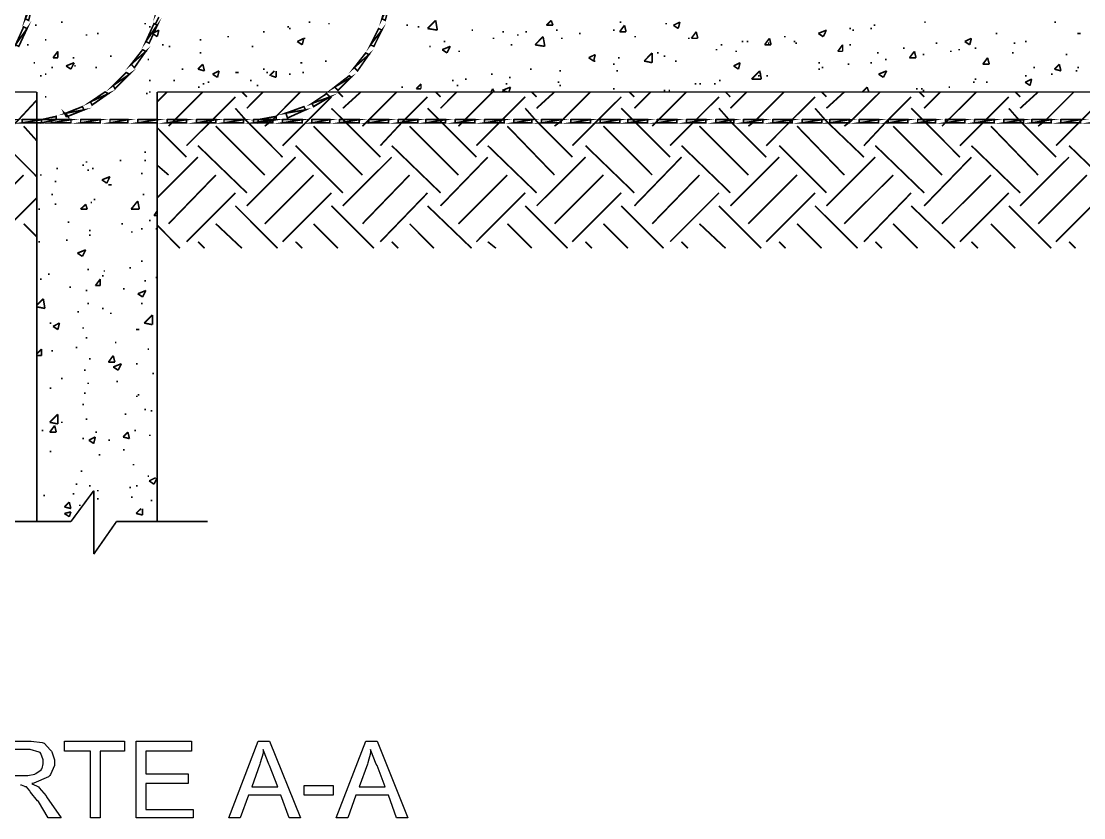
# Model space of a CAD drawing. Extents: x 0 to 210, y 0 to 297.
# Drawn here: x 104.27 to 131.94, y 138.6 to 159.35 of the extents above; entities that cross this region are included whole.
import ezdxf

# ---------------------------------------------------------------- set-up
doc = ezdxf.new("R2010")
doc.units = 0
doc.header["$MEASUREMENT"] = 0
for name, color, linetype in [('C00-00-00-BLACK', 7, 'Continuous'), ('C00-00-FF', 5, 'Continuous'), ('C00-FF-00', 3, 'Continuous'), ('C95-49-00', 34, 'Continuous')]:
    doc.layers.add(name, color=color, linetype=linetype)

msp = doc.modelspace()

# ---------------------------------------------------------------- linework, layer by layer
at = {"layer": 'C00-00-00-BLACK', "const_width": 0.0423}
for points in [[(104.629, 159.247), (104.672, 159.247)], [(105.307, 159.331), (105.35, 159.331)], [(107.471, 159.29), (107.513, 159.29)], [(107.599, 159.205), (107.64, 159.205)], [(107.683, 159.035), (107.852, 159.121)], [(107.81, 158.951), (107.852, 159.121)], [(111.202, 159.205), (111.244, 159.205)], [(111.244, 159.163), (111.286, 159.163)], [(111.755, 159.331), (111.797, 159.331)], [(112.263, 159.29), (112.305, 159.29)], [(114.297, 159.247), (114.34, 159.247)], [(114.596, 159.205), (114.639, 159.205)], [(114.85, 159.163), (115.062, 159.374)], [(114.85, 159.163), (115.105, 159.121)], [(115.105, 159.121), (115.062, 159.374)], [(115.997, 159.121), (116.038, 159.121)], [(117.946, 159.247), (118.073, 159.374)], [(117.946, 159.247), (118.116, 159.247)], [(118.116, 159.247), (118.073, 159.374)], [(118.2, 159.121), (118.243, 159.121)], [(119.684, 159.121), (119.727, 159.121)], [(119.853, 159.331), (119.896, 159.331)], [(119.853, 159.078), (119.98, 159.247)], [(120.023, 159.078), (119.98, 159.247)], [(121.041, 159.29), (121.084, 159.29)], [(121.254, 159.247), (121.423, 159.331)], [(121.254, 159.247), (121.38, 159.163)], [(121.38, 159.163), (121.423, 159.331)], [(125.029, 159.035), (125.24, 159.121)], [(125.156, 158.951), (125.24, 159.121)], [(125.833, 159.163), (125.876, 159.163)], [(125.918, 159.121), (125.96, 159.121)], [(126.387, 159.163), (126.428, 159.163)], [(126.471, 159.247), (126.514, 159.247)], [(127.786, 159.331), (127.828, 159.331)], [(131.178, 159.331), (131.22, 159.331)], [(104.884, 158.866), (104.925, 158.866)], [(105.945, 158.994), (105.986, 158.994)], [(106.241, 159.035), (106.282, 159.035)], [(107.683, 159.035), (107.81, 158.951)], [(108.913, 158.866), (108.956, 158.866)], [(109.633, 158.951), (109.675, 158.951)], [(110.567, 159.078), (110.61, 159.078)], [(111.456, 158.824), (111.628, 158.908)], [(111.585, 158.739), (111.628, 158.908)], [(111.628, 158.908), (111.671, 158.908)], [(116.546, 158.908), (116.589, 158.908)], [(116.8, 159.078), (116.842, 159.078)], [(117.181, 158.994), (117.224, 158.994)], [(117.395, 159.078), (117.438, 159.078)], [(117.65, 158.739), (117.861, 158.951)], [(117.904, 158.698), (117.861, 158.951)], [(118.327, 158.908), (118.369, 158.908)], [(118.795, 159.035), (118.838, 159.035)], [(119.853, 159.078), (120.023, 159.078)], [(120.237, 158.951), (120.279, 158.951)], [(121.634, 158.908), (121.679, 158.908)], [(121.722, 158.908), (121.849, 159.078)], [(121.722, 158.908), (121.89, 158.908)], [(121.89, 158.908), (121.849, 159.078)], [(123.629, 158.739), (123.756, 158.908)], [(123.799, 158.739), (123.756, 158.908)], [(124.138, 158.951), (124.179, 158.951)], [(125.029, 159.035), (125.156, 158.951)], [(125.071, 158.994), (125.113, 158.994)], [(128.844, 158.824), (129.016, 158.908)], [(128.973, 158.739), (129.016, 158.908)], [(129.651, 159.035), (129.694, 159.035)], [(131.773, 159.035), (131.815, 159.035)], [(131.815, 159.035), (131.858, 159.035)], [(104.418, 158.739), (104.461, 158.739)], [(105.095, 158.401), (105.222, 158.569)], [(105.222, 158.401), (105.222, 158.569)], [(107.936, 158.739), (107.979, 158.739)], [(108.106, 158.698), (108.149, 158.698)], [(110.271, 158.698), (110.313, 158.698)], [(111.456, 158.824), (111.585, 158.739)], [(114.893, 158.698), (114.935, 158.698)], [(115.232, 158.612), (115.442, 158.698)], [(115.232, 158.612), (115.358, 158.528)], [(115.274, 158.824), (115.316, 158.824)], [(115.358, 158.528), (115.442, 158.698)], [(115.655, 158.569), (115.697, 158.569)], [(117.012, 158.739), (117.055, 158.739)], [(117.65, 158.739), (117.904, 158.698)], [(122.356, 158.612), (122.399, 158.612)], [(122.484, 158.739), (122.525, 158.739)], [(122.864, 158.569), (122.907, 158.569)], [(123.034, 158.824), (123.077, 158.824)], [(123.164, 158.824), (123.206, 158.824)], [(123.629, 158.739), (123.799, 158.739)], [(123.714, 158.782), (123.756, 158.782)], [(124.391, 158.824), (124.434, 158.824)], [(124.434, 158.782), (124.476, 158.782)], [(125.537, 158.569), (125.663, 158.739)], [(125.537, 158.569), (125.663, 158.569)], [(125.663, 158.569), (125.663, 158.739)], [(125.833, 158.739), (125.876, 158.739)], [(127.233, 158.655), (127.276, 158.655)], [(127.403, 158.401), (127.532, 158.569)], [(127.575, 158.401), (127.532, 158.569)], [(128.082, 158.782), (128.125, 158.782)], [(128.463, 158.569), (128.505, 158.569)], [(128.674, 158.612), (128.717, 158.612)], [(128.844, 158.824), (128.973, 158.739)], [(129.1, 158.655), (129.143, 158.655)], [(129.1, 158.655), (129.143, 158.655)], [(130.117, 158.782), (130.158, 158.782)], [(130.416, 158.824), (130.458, 158.824)], [(105.095, 158.401), (105.222, 158.401)], [(105.603, 158.401), (105.646, 158.401)], [(106.579, 158.443), (106.621, 158.443)], [(107.556, 158.359), (107.599, 158.359)], [(108.913, 158.528), (108.956, 158.528)], [(112.178, 158.316), (112.22, 158.316)], [(119.049, 158.401), (119.218, 158.485)], [(119.049, 158.401), (119.177, 158.316)], [(119.177, 158.316), (119.218, 158.485)], [(119.177, 158.316), (119.218, 158.316)], [(119.811, 158.401), (119.853, 158.401)], [(120.492, 158.316), (120.702, 158.528)], [(120.492, 158.316), (120.702, 158.273)], [(120.702, 158.273), (120.702, 158.528)], [(120.831, 158.528), (120.872, 158.528)], [(120.999, 158.443), (121.041, 158.443)], [(121.295, 158.316), (121.338, 158.316)], [(126.555, 158.528), (126.597, 158.528)], [(126.767, 158.359), (126.81, 158.359)], [(127.403, 158.401), (127.575, 158.401)], [(127.744, 158.485), (127.786, 158.485)], [(129.312, 158.232), (129.439, 158.401)], [(129.482, 158.232), (129.439, 158.401)], [(130.074, 158.528), (130.117, 158.528)], [(131.475, 158.485), (131.516, 158.485)], [(104.588, 158.273), (104.629, 158.273)], [(105.053, 158.146), (105.095, 158.146)], [(105.434, 158.189), (105.646, 158.273)], [(105.434, 158.189), (105.561, 158.105)], [(105.561, 158.105), (105.646, 158.273)], [(105.646, 158.189), (105.687, 158.189)], [(106.198, 158.146), (106.241, 158.146)], [(108.445, 158.105), (108.487, 158.105)], [(108.87, 158.105), (108.997, 158.232)], [(108.87, 158.105), (109.04, 158.06)], [(109.04, 158.06), (108.997, 158.232)], [(109.252, 157.974), (109.422, 158.06)], [(109.379, 157.89), (109.422, 158.06)], [(109.845, 158.017), (109.886, 158.017)], [(109.886, 158.017), (109.929, 158.017)], [(110.567, 158.105), (110.61, 158.105)], [(110.651, 158.017), (110.694, 158.017)], [(110.736, 157.933), (110.863, 158.06)], [(110.906, 157.89), (110.906, 158.06)], [(111.54, 158.273), (111.585, 158.273)], [(111.585, 158.017), (111.628, 158.017)], [(117.523, 158.105), (117.565, 158.105)], [(118.285, 158.06), (118.327, 158.06)], [(119.684, 158.232), (119.727, 158.232)], [(119.769, 158.06), (119.811, 158.06)], [(122.822, 158.189), (122.991, 158.273)], [(122.822, 158.189), (122.949, 158.105)], [(122.949, 158.105), (122.991, 158.273)], [(123.29, 157.847), (123.503, 158.06)], [(123.544, 157.847), (123.503, 158.06)], [(125.029, 158.273), (125.071, 158.273)], [(125.029, 158.105), (125.071, 158.105)], [(125.113, 158.146), (125.156, 158.146)], [(125.791, 158.232), (125.833, 158.232)], [(126.387, 158.273), (126.428, 158.273)], [(126.597, 157.974), (126.81, 158.06)], [(126.724, 157.89), (126.81, 158.06)], [(129.312, 158.232), (129.482, 158.232)], [(130.627, 158.146), (130.67, 158.146)], [(131.178, 158.105), (131.305, 158.232)], [(131.178, 158.105), (131.348, 158.06)], [(131.348, 158.06), (131.305, 158.232)], [(131.728, 158.06), (131.773, 158.06)], [(131.773, 158.146), (131.815, 158.146)], [(104.757, 157.933), (104.798, 157.933)], [(104.884, 157.974), (104.925, 157.974)], [(107.599, 157.806), (107.64, 157.806)], [(108.233, 157.806), (108.275, 157.806)], [(109.124, 157.763), (109.167, 157.763)], [(109.252, 157.974), (109.379, 157.89)], [(110.228, 157.806), (110.271, 157.806)], [(110.778, 157.933), (110.906, 157.89)], [(111.244, 157.974), (111.286, 157.974)], [(115.485, 157.806), (115.528, 157.806)], [(115.824, 157.847), (115.867, 157.847)], [(116.503, 157.974), (116.546, 157.974)], [(116.969, 157.89), (117.012, 157.89)], [(118.243, 157.763), (118.285, 157.763)], [(122.441, 157.806), (122.484, 157.806)], [(123.29, 157.847), (123.544, 157.847)], [(123.46, 157.933), (123.503, 157.933)], [(123.503, 157.974), (123.544, 157.974)], [(123.672, 157.933), (123.714, 157.933)], [(126.597, 157.974), (126.724, 157.89)], [(129.059, 157.763), (129.1, 157.763)], [(129.1, 157.847), (129.143, 157.847)], [(129.398, 157.763), (129.439, 157.763)], [(130.416, 157.933), (130.458, 157.933)], [(130.416, 157.763), (130.586, 157.847)], [(130.416, 157.763), (130.543, 157.678)], [(130.543, 157.678), (130.586, 157.847)], [(131.093, 157.974), (131.136, 157.974)], [(69.3843, 157.51), (104.672, 157.51)], [(104.672, 146.32), (104.672, 157.51)], [(107.513, 157.467), (107.556, 157.467)], [(107.599, 157.51), (107.64, 157.51)], [(107.81, 157.51), (149.331, 157.51)], [(107.81, 146.32), (107.81, 157.51)], [(108.87, 157.637), (108.913, 157.637)], [(108.997, 157.721), (109.04, 157.721)], [(110.398, 157.678), (110.44, 157.678)], [(114.171, 157.637), (114.213, 157.637)], [(114.254, 157.51), (114.297, 157.51)], [(114.554, 157.594), (114.68, 157.721)], [(114.554, 157.594), (114.68, 157.594)], [(114.639, 157.51), (114.68, 157.51)], [(114.68, 157.594), (114.68, 157.721)], [(115.612, 157.678), (115.655, 157.678)], [(116.503, 157.51), (116.546, 157.594)], [(116.589, 157.51), (116.546, 157.594)], [(116.716, 157.51), (116.759, 157.51)], [(116.8, 157.551), (117.012, 157.637)], [(116.8, 157.551), (116.928, 157.51)], [(116.885, 157.721), (116.928, 157.721)], [(116.969, 157.51), (117.012, 157.637)], [(118.285, 157.678), (118.327, 157.678)], [(119.684, 157.594), (119.727, 157.594)], [(120.999, 157.551), (121.041, 157.551)], [(121.127, 157.551), (121.168, 157.551)], [(121.806, 157.721), (121.849, 157.721)], [(121.933, 157.721), (121.976, 157.721)], [(122.315, 157.721), (122.356, 157.721)], [(122.525, 157.51), (122.568, 157.51)], [(126.175, 157.51), (126.301, 157.637)], [(126.344, 157.51), (126.301, 157.637)], [(127.575, 157.594), (127.616, 157.594)], [(127.701, 157.594), (127.744, 157.594)], [(127.744, 157.551), (127.786, 157.551)], [(128.421, 157.637), (128.463, 157.637)], [(104.884, 157.382), (104.925, 157.382)], [(107.471, 155.94), (107.513, 155.94)], [(105.18, 155.517), (105.222, 155.517)], [(105.859, 155.601), (105.902, 155.601)], [(105.945, 155.686), (105.986, 155.686)], [(106.114, 155.517), (106.156, 155.517)], [(106.834, 155.728), (106.875, 155.728)], [(107.471, 155.728), (107.513, 155.728)], [(104.757, 155.347), (104.798, 155.347)], [(105.986, 155.474), (106.029, 155.474)], [(106.368, 155.221), (106.579, 155.305)], [(106.495, 155.135), (106.579, 155.305)], [(107.386, 155.39), (107.429, 155.39)], [(105.137, 155.178), (105.18, 155.178)], [(106.368, 155.221), (106.495, 155.135)], [(106.537, 155.094), (106.579, 155.094)], [(106.579, 155.094), (106.621, 155.094)], [(105.053, 154.839), (105.095, 154.839)], [(106.156, 154.712), (106.198, 154.712)], [(107.429, 154.839), (107.471, 154.839)], [(104.714, 154.459), (104.757, 154.459)], [(105.137, 154.585), (105.18, 154.585)], [(105.815, 154.459), (105.945, 154.585)], [(105.815, 154.459), (105.986, 154.459)], [(105.986, 154.459), (105.945, 154.585)], [(106.072, 154.628), (106.114, 154.628)], [(107.13, 154.459), (107.302, 154.67)], [(107.13, 154.459), (107.344, 154.459)], [(107.344, 154.459), (107.302, 154.67)], [(107.725, 154.289), (107.81, 154.416)], [(107.599, 154.162), (107.64, 154.162)], [(107.725, 154.289), (107.81, 154.289)], [(105.476, 154.12), (105.519, 154.12)], [(106.029, 153.905), (106.072, 153.905)], [(106.875, 154.077), (106.918, 154.077)], [(107.13, 153.863), (107.173, 153.863)], [(107.386, 153.948), (107.429, 153.948)], [(107.768, 153.948), (107.81, 153.948)], [(104.714, 153.609), (104.757, 153.609)], [(105.434, 153.651), (105.476, 153.651)], [(106.029, 153.778), (106.072, 153.778)], [(105.73, 153.312), (105.945, 153.398)], [(105.73, 153.312), (105.859, 153.228)], [(105.859, 153.228), (105.945, 153.398)], [(107.386, 153.101), (107.429, 153.101)], [(104.968, 152.762), (105.011, 152.762)], [(105.986, 152.889), (106.029, 152.889)], [(106.411, 152.847), (106.452, 152.847)], [(107.087, 152.932), (107.13, 152.932)], [(104.757, 152.636), (104.798, 152.636)], [(106.198, 152.466), (106.325, 152.636)], [(106.325, 152.466), (106.325, 152.636)], [(106.368, 152.72), (106.411, 152.72)], [(107.471, 152.593), (107.513, 152.593)], [(107.768, 152.678), (107.81, 152.678)], [(105.519, 152.423), (105.561, 152.423)], [(105.945, 152.339), (105.986, 152.339)], [(106.198, 152.466), (106.325, 152.466)], [(106.918, 152.382), (106.96, 152.382)], [(107.302, 152.254), (107.513, 152.339)], [(107.302, 152.254), (107.429, 152.17)], [(107.344, 152.213), (107.386, 152.213)], [(107.429, 152.17), (107.513, 152.339)], [(104.672, 151.955), (104.841, 152.127)], [(104.884, 151.871), (104.841, 152.127)], [(105.986, 152), (106.029, 152)], [(107.386, 152), (107.429, 152)], [(104.672, 151.914), (104.884, 151.871)], [(105.73, 151.787), (105.773, 151.787)], [(106.368, 151.871), (106.411, 151.871)], [(106.579, 151.744), (106.621, 151.744)], [(107.471, 151.491), (107.683, 151.701)], [(107.683, 151.448), (107.683, 151.701)], [(105.011, 151.491), (105.053, 151.491)], [(105.095, 151.405), (105.264, 151.491)], [(105.095, 151.405), (105.222, 151.321)], [(105.222, 151.321), (105.264, 151.491)], [(105.859, 151.362), (105.902, 151.362)], [(107.471, 151.491), (107.683, 151.448)], [(105.945, 151.109), (105.986, 151.109)], [(107.257, 151.321), (107.302, 151.321)], [(107.302, 151.321), (107.344, 151.321)], [(104.672, 150.686), (104.798, 150.813)], [(104.798, 150.643), (104.798, 150.813)], [(105.687, 150.855), (105.73, 150.855)], [(106.707, 150.982), (106.748, 150.982)], [(107.556, 150.813), (107.599, 150.813)], [(104.672, 150.643), (104.798, 150.643)], [(105.053, 150.77), (105.095, 150.77)], [(106.029, 150.559), (106.072, 150.559)], [(106.537, 150.473), (106.664, 150.643)], [(106.707, 150.473), (106.664, 150.643)], [(105.902, 150.263), (105.945, 150.263)], [(106.537, 150.473), (106.707, 150.473)], [(106.664, 150.347), (106.875, 150.432)], [(106.664, 150.347), (106.791, 150.263)], [(106.791, 150.263), (106.875, 150.432)], [(107.257, 150.432), (107.302, 150.432)], [(105.307, 150.05), (105.35, 150.05)], [(107.683, 150.177), (107.725, 150.177)], [(105.011, 149.794), (105.053, 149.794)], [(105.986, 149.921), (106.029, 149.921)], [(106.748, 149.967), (106.791, 149.967)], [(105.902, 149.667), (105.945, 149.667)], [(107.257, 149.582), (107.302, 149.582)], [(107.302, 149.625), (107.344, 149.625)], [(105.859, 149.371), (105.902, 149.371)], [(107.471, 149.243), (107.513, 149.243)], [(107.64, 149.202), (107.683, 149.202)], [(105.011, 148.905), (105.222, 149.116)], [(105.011, 148.905), (105.222, 148.863)], [(105.222, 148.863), (105.222, 149.116)], [(105.307, 148.905), (105.35, 148.905)], [(105.945, 148.989), (105.986, 148.989)], [(106.96, 149.116), (107.003, 149.116)], [(104.798, 148.693), (104.841, 148.693)], [(105.011, 148.65), (105.137, 148.82)], [(105.011, 148.65), (105.18, 148.65)], [(105.18, 148.65), (105.137, 148.82)], [(106.198, 148.65), (106.241, 148.65)], [(106.918, 148.524), (107.045, 148.65)], [(107.087, 148.481), (107.045, 148.65)], [(107.214, 148.693), (107.257, 148.693)], [(105.859, 148.481), (105.902, 148.481)], [(106.029, 148.439), (106.198, 148.524)], [(106.029, 148.439), (106.156, 148.354)], [(106.156, 148.354), (106.198, 148.524)], [(106.537, 148.439), (106.579, 148.439)], [(106.918, 148.524), (107.087, 148.481)], [(107.599, 148.566), (107.64, 148.566)], [(105.011, 148.143), (105.053, 148.143)], [(106.282, 148.058), (106.325, 148.058)], [(106.918, 148.185), (106.96, 148.185)], [(107.173, 147.802), (107.214, 147.802)], [(105.815, 147.632), (105.859, 147.632)], [(107.556, 147.505), (107.599, 147.505)], [(105.687, 147.293), (105.73, 147.293)], [(106.029, 147.252), (106.072, 147.252)], [(107.257, 147.252), (107.302, 147.252)], [(107.599, 147.379), (107.768, 147.463)], [(107.599, 147.379), (107.725, 147.293)], [(107.725, 147.293), (107.81, 147.463)], [(104.841, 146.997), (104.884, 146.997)], [(105.561, 146.32), (106.156, 147.125)], [(105.603, 147.04), (105.646, 147.04)], [(106.156, 147.125), (106.156, 145.471)], [(106.241, 147.125), (106.282, 147.125)], [(107.087, 147.209), (107.13, 147.209)], [(107.13, 146.955), (107.173, 146.955)], [(105.391, 146.701), (105.519, 146.827)], [(105.391, 146.701), (105.561, 146.659)], [(105.561, 146.659), (105.519, 146.827)], [(105.773, 146.743), (105.815, 146.743)], [(106.241, 146.913), (106.282, 146.913)], [(107.257, 146.531), (107.386, 146.659)], [(107.429, 146.49), (107.429, 146.659)], [(107.64, 146.87), (107.683, 146.87)], [(105.391, 146.531), (105.561, 146.574)], [(105.391, 146.531), (105.519, 146.447)], [(105.519, 146.447), (105.561, 146.574)], [(107.257, 146.531), (107.429, 146.49)], [(103.23, 146.32), (105.561, 146.32)], [(106.748, 146.32), (106.156, 145.471)], [(106.748, 146.32), (109.124, 146.32)]]:
    msp.add_lwpolyline(points, dxfattribs=at)
at = {"layer": 'C00-00-00-BLACK'}
msp.add_lwpolyline([(103.527, 140.597), (104.418, 140.597), (104.523, 140.597), (104.81, 140.565), (104.841, 140.554), (104.862, 140.545), (105.031, 140.366), (105.053, 140.343), (105.063, 140.323), (105.137, 140.116), (105.137, 140.047), (105.137, 139.962), (105.031, 139.728), (105.011, 139.706), (104.979, 139.674), (104.597, 139.504), (104.545, 139.493), (104.565, 139.484), (104.703, 139.42), (104.714, 139.409), (104.735, 139.388), (104.914, 139.176), (104.925, 139.154), (105.307, 138.605), (104.968, 138.605), (104.714, 139.028), (104.692, 139.049), (104.512, 139.273), (104.502, 139.282), (104.491, 139.305), (104.401, 139.409), (104.372, 139.409), (104.362, 139.42), (104.275, 139.452), (104.246, 139.452)], dxfattribs=at)
for points in [[(106.072, 138.605), (106.072, 140.343), (105.391, 140.343), (105.391, 140.597), (106.96, 140.597), (106.96, 140.343), (106.325, 140.343), (106.325, 138.605), (106.072, 138.605)], [(107.257, 138.605), (107.257, 140.597), (108.701, 140.597), (108.701, 140.343), (107.513, 140.343), (107.513, 139.748), (108.614, 139.748), (108.614, 139.493), (107.513, 139.493), (107.513, 138.817), (108.744, 138.817), (108.744, 138.605), (107.257, 138.605)], [(109.675, 138.605), (110.44, 140.597), (110.736, 140.597), (111.54, 138.605), (111.244, 138.605), (111.033, 139.197), (110.185, 139.197), (109.971, 138.605), (109.675, 138.605)], [(112.474, 138.605), (113.239, 140.597), (113.535, 140.597), (114.34, 138.605), (114.044, 138.605), (113.832, 139.197), (112.985, 139.197), (112.77, 138.605), (112.474, 138.605)], [(103.78, 139.706), (104.372, 139.706), (104.436, 139.706), (104.618, 139.738), (104.629, 139.748), (104.65, 139.759), (104.787, 139.856), (104.798, 139.878), (104.808, 139.889), (104.841, 140.009), (104.841, 140.047), (104.841, 140.111), (104.778, 140.28), (104.757, 140.301), (104.735, 140.312), (104.497, 140.385), (104.418, 140.385), (103.78, 140.385), (103.78, 139.706)], [(110.271, 139.409), (110.947, 139.409), (110.736, 139.962), (110.714, 140.004), (110.576, 140.353), (110.567, 140.385), (110.567, 140.29), (110.491, 140.036), (110.482, 140.004), (110.271, 139.409)], [(113.07, 139.409), (113.748, 139.409), (113.535, 139.962), (113.513, 140.004), (113.375, 140.353), (113.366, 140.385), (113.366, 140.29), (113.291, 140.036), (113.282, 140.004), (113.07, 139.409)], [(111.633, 139.446), (112.396, 139.446), (112.396, 139.192), (111.633, 139.192), (111.633, 139.446)]]:
    msp.add_lwpolyline(points, close=True, dxfattribs=at)
at = {"layer": 'C00-00-FF', "const_width": 0.0423}
msp.add_lwpolyline([(107.852, 159.46), (107.768, 159.29)], dxfattribs=at)
at = {"layer": 'C00-FF-00', "const_width": 0.0423}
for points in [[(104.461, 159.374), (104.372, 159.417), (104.588, 159.883), (104.461, 159.374)], [(113.748, 159.374), (113.662, 159.417), (113.874, 159.84), (113.748, 159.374)], [(104.372, 159.417), (104.588, 159.883), (104.502, 159.883), (104.372, 159.417)], [(107.768, 159.544), (107.936, 159.924), (107.852, 159.924), (107.768, 159.544)], [(113.662, 159.417), (113.874, 159.84), (113.789, 159.883), (113.662, 159.417)], [(107.599, 158.782), (107.513, 158.824), (107.812, 159.247), (107.599, 158.782)], [(104.119, 158.739), (104.418, 159.163), (104.33, 159.205), (104.119, 158.739)], [(104.203, 158.698), (104.119, 158.739), (104.418, 159.163), (104.203, 158.698)], [(107.513, 158.824), (107.812, 159.247), (107.725, 159.29), (107.513, 158.824)], [(113.366, 158.739), (113.662, 159.121), (113.578, 159.163), (113.366, 158.739)], [(113.451, 158.698), (113.366, 158.739), (113.662, 159.121), (113.451, 158.698)], [(107.13, 158.232), (107.513, 158.569), (107.429, 158.612), (107.13, 158.232)], [(107.214, 158.146), (107.13, 158.232), (107.513, 158.569), (107.214, 158.146)], [(113.027, 158.06), (112.94, 158.146), (113.324, 158.485), (113.027, 158.06)], [(112.94, 158.146), (113.324, 158.485), (113.239, 158.528), (112.94, 158.146)], [(106.664, 157.678), (107.087, 157.974), (107.003, 158.017), (106.664, 157.678)], [(106.707, 157.594), (106.664, 157.678), (107.087, 157.974), (106.707, 157.594)], [(112.431, 157.637), (112.856, 157.89), (112.813, 157.933), (112.431, 157.637)], [(112.517, 157.551), (112.431, 157.637), (112.856, 157.89), (112.517, 157.551)], [(106.072, 157.255), (106.537, 157.467), (106.452, 157.51), (106.072, 157.255)], [(106.114, 157.171), (106.072, 157.255), (106.537, 157.467), (106.114, 157.171)], [(111.839, 157.212), (112.308, 157.382), (112.223, 157.467), (111.839, 157.212)], [(111.882, 157.128), (111.839, 157.212), (112.308, 157.382), (111.882, 157.128)], [(105.434, 156.959), (105.902, 157.044), (105.859, 157.128), (105.434, 156.959)], [(105.434, 156.875), (105.391, 156.959), (105.476, 156.875), (105.434, 156.875)], [(105.391, 156.959), (105.476, 156.875), (105.434, 156.959), (105.391, 156.959)], [(105.476, 156.875), (105.434, 156.959), (105.902, 157.044), (105.476, 156.875)], [(111.16, 156.959), (111.671, 157.044), (111.628, 157.128), (111.16, 156.959)], [(111.202, 156.832), (111.16, 156.959), (111.671, 157.044), (111.202, 156.832)], [(103.568, 156.789), (103.568, 156.705), (104.079, 156.789), (103.568, 156.789)], [(104.289, 156.705), (104.798, 156.789), (104.798, 156.705), (104.289, 156.705)], [(104.289, 156.789), (104.289, 156.705), (104.798, 156.789), (104.289, 156.789)], [(104.798, 156.789), (105.18, 156.789), (105.18, 156.875), (104.798, 156.789)], [(104.798, 156.705), (104.798, 156.789), (105.18, 156.789), (104.798, 156.705)], [(105.053, 156.705), (105.563, 156.789), (105.563, 156.705), (105.053, 156.705)], [(105.053, 156.789), (105.053, 156.705), (105.563, 156.789), (105.053, 156.789)], [(105.815, 156.705), (106.325, 156.789), (106.325, 156.705), (105.815, 156.705)], [(105.815, 156.789), (105.815, 156.705), (106.325, 156.789), (105.815, 156.789)], [(106.579, 156.705), (107.047, 156.789), (107.047, 156.705), (106.579, 156.705)], [(106.579, 156.789), (106.579, 156.705), (107.047, 156.789), (106.579, 156.789)], [(107.302, 156.705), (107.812, 156.789), (107.812, 156.705), (107.302, 156.705)], [(107.302, 156.789), (107.302, 156.705), (107.812, 156.789), (107.302, 156.789)], [(108.064, 156.705), (108.574, 156.789), (108.574, 156.705), (108.064, 156.705)], [(108.064, 156.789), (108.064, 156.705), (108.574, 156.789), (108.064, 156.789)], [(108.828, 156.705), (109.339, 156.789), (109.339, 156.705), (108.828, 156.705)], [(108.828, 156.789), (108.828, 156.705), (109.339, 156.789), (108.828, 156.789)], [(109.548, 156.705), (110.059, 156.789), (110.059, 156.705), (109.548, 156.705)], [(109.548, 156.789), (109.548, 156.705), (110.059, 156.789), (109.548, 156.789)], [(110.313, 156.705), (110.823, 156.789), (110.823, 156.705), (110.313, 156.705)], [(110.44, 156.789), (110.909, 156.789), (110.909, 156.875), (110.44, 156.789)], [(110.313, 156.789), (110.313, 156.705), (110.823, 156.789), (110.313, 156.789)], [(110.44, 156.705), (110.44, 156.789), (110.909, 156.789), (110.44, 156.705)], [(111.075, 156.705), (111.585, 156.789), (111.585, 156.705), (111.075, 156.705)], [(111.075, 156.789), (111.075, 156.705), (111.585, 156.789), (111.075, 156.789)], [(111.839, 156.705), (112.308, 156.789), (112.308, 156.705), (111.839, 156.705)], [(111.839, 156.789), (111.839, 156.705), (112.308, 156.789), (111.839, 156.789)], [(112.559, 156.705), (113.07, 156.789), (113.07, 156.705), (112.559, 156.705)], [(112.559, 156.789), (112.559, 156.705), (113.07, 156.789), (112.559, 156.789)], [(113.324, 156.705), (113.834, 156.789), (113.834, 156.705), (113.324, 156.705)], [(113.324, 156.789), (113.324, 156.705), (113.834, 156.789), (113.324, 156.789)], [(114.085, 156.705), (114.596, 156.789), (114.596, 156.705), (114.085, 156.705)], [(114.085, 156.789), (114.085, 156.705), (114.596, 156.789), (114.085, 156.789)], [(114.808, 156.705), (115.318, 156.789), (115.318, 156.705), (114.808, 156.705)], [(114.808, 156.789), (114.808, 156.705), (115.318, 156.789), (114.808, 156.789)], [(115.571, 156.705), (116.08, 156.789), (116.08, 156.705), (115.571, 156.705)], [(115.571, 156.789), (115.571, 156.705), (116.08, 156.789), (115.571, 156.789)], [(116.334, 156.705), (116.845, 156.789), (116.845, 156.705), (116.334, 156.705)], [(116.334, 156.789), (116.334, 156.705), (116.845, 156.789), (116.334, 156.789)], [(117.096, 156.705), (117.565, 156.789), (117.565, 156.705), (117.096, 156.705)], [(117.096, 156.789), (117.096, 156.705), (117.565, 156.789), (117.096, 156.789)], [(117.82, 156.705), (118.329, 156.789), (118.329, 156.705), (117.82, 156.705)], [(117.82, 156.789), (117.82, 156.705), (118.329, 156.789), (117.82, 156.789)], [(118.582, 156.705), (119.091, 156.789), (119.091, 156.705), (118.582, 156.705)], [(118.582, 156.789), (118.582, 156.705), (119.091, 156.789), (118.582, 156.789)], [(119.345, 156.705), (119.856, 156.789), (119.856, 156.705), (119.345, 156.705)], [(119.345, 156.789), (119.345, 156.705), (119.856, 156.789), (119.345, 156.789)], [(120.066, 156.705), (120.576, 156.789), (120.576, 156.705), (120.066, 156.705)], [(120.066, 156.789), (120.066, 156.705), (120.576, 156.789), (120.066, 156.789)], [(120.831, 156.705), (121.34, 156.789), (121.34, 156.705), (120.831, 156.705)], [(120.831, 156.789), (120.831, 156.705), (121.34, 156.789), (120.831, 156.789)], [(121.593, 156.705), (122.102, 156.789), (122.102, 156.705), (121.593, 156.705)], [(121.593, 156.789), (121.593, 156.705), (122.102, 156.789), (121.593, 156.789)], [(122.356, 156.705), (122.825, 156.789), (122.825, 156.705), (122.356, 156.705)], [(122.356, 156.789), (122.356, 156.705), (122.825, 156.789), (122.356, 156.789)], [(123.077, 156.705), (123.587, 156.789), (123.587, 156.705), (123.077, 156.705)], [(123.077, 156.789), (123.077, 156.705), (123.587, 156.789), (123.077, 156.789)], [(123.842, 156.705), (124.351, 156.789), (124.351, 156.705), (123.842, 156.705)], [(123.842, 156.789), (123.842, 156.705), (124.351, 156.789), (123.842, 156.789)], [(124.605, 156.705), (125.116, 156.789), (125.116, 156.705), (124.605, 156.705)], [(124.605, 156.789), (124.605, 156.705), (125.116, 156.789), (124.605, 156.789)], [(125.326, 156.705), (125.835, 156.789), (125.835, 156.705), (125.326, 156.705)], [(125.326, 156.789), (125.326, 156.705), (125.835, 156.789), (125.326, 156.789)], [(126.091, 156.705), (126.6, 156.789), (126.6, 156.705), (126.091, 156.705)], [(126.091, 156.789), (126.091, 156.705), (126.6, 156.789), (126.091, 156.789)], [(126.851, 156.705), (127.362, 156.789), (127.362, 156.705), (126.851, 156.705)], [(126.851, 156.789), (126.851, 156.705), (127.362, 156.789), (126.851, 156.789)], [(127.616, 156.705), (128.084, 156.789), (128.084, 156.705), (127.616, 156.705)], [(127.616, 156.789), (127.616, 156.705), (128.084, 156.789), (127.616, 156.789)], [(128.337, 156.705), (128.846, 156.789), (128.846, 156.705), (128.337, 156.705)], [(128.337, 156.789), (128.337, 156.705), (128.846, 156.789), (128.337, 156.789)], [(129.1, 156.705), (129.611, 156.789), (129.611, 156.705), (129.1, 156.705)], [(129.1, 156.789), (129.1, 156.705), (129.611, 156.789), (129.1, 156.789)], [(129.862, 156.705), (130.374, 156.789), (130.374, 156.705), (129.862, 156.705)], [(129.862, 156.789), (129.862, 156.705), (130.374, 156.789), (129.862, 156.789)], [(130.586, 156.705), (131.095, 156.789), (131.095, 156.705), (130.586, 156.705)], [(130.586, 156.789), (130.586, 156.705), (131.095, 156.789), (130.586, 156.789)], [(131.348, 156.705), (131.858, 156.789), (131.858, 156.705), (131.348, 156.705)], [(131.348, 156.789), (131.348, 156.705), (131.858, 156.789), (131.348, 156.789)], [(132.111, 156.705), (132.623, 156.789), (132.623, 156.705), (132.111, 156.705)]]:
    msp.add_lwpolyline(points, close=True, dxfattribs=at)
at = {"layer": 'C00-FF-00'}
for points in [[(104.119, 158.739), (104.418, 159.163), (104.33, 159.205), (104.119, 158.739)], [(104.203, 158.698), (104.119, 158.739), (104.418, 159.163), (104.203, 158.698)], [(107.513, 158.824), (107.812, 159.247), (107.725, 159.29), (107.513, 158.824)], [(107.599, 158.782), (107.513, 158.824), (107.812, 159.247), (107.599, 158.782)], [(113.366, 158.739), (113.662, 159.121), (113.578, 159.163), (113.366, 158.739)], [(113.451, 158.698), (113.366, 158.739), (113.662, 159.121), (113.451, 158.698)], [(107.13, 158.232), (107.513, 158.569), (107.429, 158.612), (107.13, 158.232)], [(107.214, 158.146), (107.13, 158.232), (107.513, 158.569), (107.214, 158.146)], [(112.94, 158.146), (113.324, 158.485), (113.239, 158.528), (112.94, 158.146)], [(113.027, 158.06), (112.94, 158.146), (113.324, 158.485), (113.027, 158.06)], [(106.664, 157.678), (107.087, 157.974), (107.003, 158.017), (106.664, 157.678)], [(106.707, 157.594), (106.664, 157.678), (107.087, 157.974), (106.707, 157.594)], [(112.431, 157.637), (112.856, 157.89), (112.813, 157.933), (112.431, 157.637)], [(112.517, 157.551), (112.431, 157.637), (112.856, 157.89), (112.517, 157.551)], [(106.072, 157.255), (106.537, 157.467), (106.452, 157.51), (106.072, 157.255)], [(106.114, 157.171), (106.072, 157.255), (106.537, 157.467), (106.114, 157.171)], [(111.839, 157.212), (112.308, 157.382), (112.223, 157.467), (111.839, 157.212)], [(111.882, 157.128), (111.839, 157.212), (112.308, 157.382), (111.882, 157.128)], [(105.434, 156.875), (105.391, 156.959), (105.476, 156.875), (105.434, 156.875)], [(105.391, 156.959), (105.476, 156.875), (105.434, 156.959), (105.391, 156.959)], [(105.434, 156.959), (105.902, 157.044), (105.859, 157.128), (105.434, 156.959)], [(105.476, 156.875), (105.434, 156.959), (105.902, 157.044), (105.476, 156.875)], [(111.16, 156.959), (111.671, 157.044), (111.628, 157.128), (111.16, 156.959)], [(111.202, 156.832), (111.16, 156.959), (111.671, 157.044), (111.202, 156.832)], [(104.289, 156.789), (104.289, 156.705), (104.798, 156.789), (104.289, 156.789)], [(104.289, 156.705), (104.798, 156.789), (104.798, 156.705), (104.289, 156.705)], [(104.798, 156.789), (105.18, 156.789), (105.18, 156.875), (104.798, 156.789)], [(104.798, 156.705), (104.798, 156.789), (105.18, 156.789), (104.798, 156.705)], [(105.053, 156.789), (105.053, 156.705), (105.563, 156.789), (105.053, 156.789)], [(105.053, 156.705), (105.563, 156.789), (105.563, 156.705), (105.053, 156.705)], [(105.815, 156.789), (105.815, 156.705), (106.325, 156.789), (105.815, 156.789)], [(105.815, 156.705), (106.325, 156.789), (106.325, 156.705), (105.815, 156.705)], [(106.579, 156.789), (106.579, 156.705), (107.047, 156.789), (106.579, 156.789)], [(106.579, 156.705), (107.047, 156.789), (107.047, 156.705), (106.579, 156.705)], [(107.302, 156.789), (107.302, 156.705), (107.812, 156.789), (107.302, 156.789)], [(107.302, 156.705), (107.812, 156.789), (107.812, 156.705), (107.302, 156.705)], [(108.064, 156.789), (108.064, 156.705), (108.574, 156.789), (108.064, 156.789)], [(108.064, 156.705), (108.574, 156.789), (108.574, 156.705), (108.064, 156.705)], [(108.828, 156.789), (108.828, 156.705), (109.339, 156.789), (108.828, 156.789)], [(108.828, 156.705), (109.339, 156.789), (109.339, 156.705), (108.828, 156.705)], [(109.548, 156.789), (109.548, 156.705), (110.059, 156.789), (109.548, 156.789)], [(109.548, 156.705), (110.059, 156.789), (110.059, 156.705), (109.548, 156.705)], [(110.313, 156.789), (110.313, 156.705), (110.823, 156.789), (110.313, 156.789)], [(110.313, 156.705), (110.823, 156.789), (110.823, 156.705), (110.313, 156.705)], [(110.44, 156.789), (110.909, 156.789), (110.909, 156.875), (110.44, 156.789)], [(110.44, 156.705), (110.44, 156.789), (110.909, 156.789), (110.44, 156.705)], [(111.075, 156.789), (111.075, 156.705), (111.585, 156.789), (111.075, 156.789)], [(111.075, 156.705), (111.585, 156.789), (111.585, 156.705), (111.075, 156.705)], [(111.839, 156.789), (111.839, 156.705), (112.308, 156.789), (111.839, 156.789)], [(111.839, 156.705), (112.308, 156.789), (112.308, 156.705), (111.839, 156.705)], [(112.559, 156.789), (112.559, 156.705), (113.07, 156.789), (112.559, 156.789)], [(112.559, 156.705), (113.07, 156.789), (113.07, 156.705), (112.559, 156.705)], [(113.324, 156.789), (113.324, 156.705), (113.834, 156.789), (113.324, 156.789)], [(113.324, 156.705), (113.834, 156.789), (113.834, 156.705), (113.324, 156.705)], [(114.085, 156.789), (114.085, 156.705), (114.596, 156.789), (114.085, 156.789)], [(114.085, 156.705), (114.596, 156.789), (114.596, 156.705), (114.085, 156.705)], [(114.808, 156.789), (114.808, 156.705), (115.318, 156.789), (114.808, 156.789)], [(114.808, 156.705), (115.318, 156.789), (115.318, 156.705), (114.808, 156.705)], [(115.571, 156.789), (115.571, 156.705), (116.08, 156.789), (115.571, 156.789)], [(115.571, 156.705), (116.08, 156.789), (116.08, 156.705), (115.571, 156.705)], [(116.334, 156.789), (116.334, 156.705), (116.845, 156.789), (116.334, 156.789)], [(116.334, 156.705), (116.845, 156.789), (116.845, 156.705), (116.334, 156.705)], [(117.096, 156.789), (117.096, 156.705), (117.565, 156.789), (117.096, 156.789)], [(117.096, 156.705), (117.565, 156.789), (117.565, 156.705), (117.096, 156.705)], [(117.82, 156.789), (117.82, 156.705), (118.329, 156.789), (117.82, 156.789)], [(117.82, 156.705), (118.329, 156.789), (118.329, 156.705), (117.82, 156.705)], [(118.582, 156.789), (118.582, 156.705), (119.091, 156.789), (118.582, 156.789)], [(118.582, 156.705), (119.091, 156.789), (119.091, 156.705), (118.582, 156.705)], [(119.345, 156.789), (119.345, 156.705), (119.856, 156.789), (119.345, 156.789)], [(119.345, 156.705), (119.856, 156.789), (119.856, 156.705), (119.345, 156.705)], [(120.066, 156.789), (120.066, 156.705), (120.576, 156.789), (120.066, 156.789)], [(120.066, 156.705), (120.576, 156.789), (120.576, 156.705), (120.066, 156.705)], [(120.831, 156.789), (120.831, 156.705), (121.34, 156.789), (120.831, 156.789)], [(120.831, 156.705), (121.34, 156.789), (121.34, 156.705), (120.831, 156.705)], [(121.593, 156.789), (121.593, 156.705), (122.102, 156.789), (121.593, 156.789)], [(121.593, 156.705), (122.102, 156.789), (122.102, 156.705), (121.593, 156.705)], [(122.356, 156.789), (122.356, 156.705), (122.825, 156.789), (122.356, 156.789)], [(122.356, 156.705), (122.825, 156.789), (122.825, 156.705), (122.356, 156.705)], [(123.077, 156.789), (123.077, 156.705), (123.587, 156.789), (123.077, 156.789)], [(123.077, 156.705), (123.587, 156.789), (123.587, 156.705), (123.077, 156.705)], [(123.842, 156.789), (123.842, 156.705), (124.351, 156.789), (123.842, 156.789)], [(123.842, 156.705), (124.351, 156.789), (124.351, 156.705), (123.842, 156.705)], [(124.605, 156.789), (124.605, 156.705), (125.116, 156.789), (124.605, 156.789)], [(124.605, 156.705), (125.116, 156.789), (125.116, 156.705), (124.605, 156.705)], [(125.326, 156.789), (125.326, 156.705), (125.835, 156.789), (125.326, 156.789)], [(125.326, 156.705), (125.835, 156.789), (125.835, 156.705), (125.326, 156.705)], [(126.091, 156.789), (126.091, 156.705), (126.6, 156.789), (126.091, 156.789)], [(126.091, 156.705), (126.6, 156.789), (126.6, 156.705), (126.091, 156.705)], [(126.851, 156.789), (126.851, 156.705), (127.362, 156.789), (126.851, 156.789)], [(126.851, 156.705), (127.362, 156.789), (127.362, 156.705), (126.851, 156.705)], [(127.616, 156.789), (127.616, 156.705), (128.084, 156.789), (127.616, 156.789)], [(127.616, 156.705), (128.084, 156.789), (128.084, 156.705), (127.616, 156.705)], [(128.337, 156.789), (128.337, 156.705), (128.846, 156.789), (128.337, 156.789)], [(128.337, 156.705), (128.846, 156.789), (128.846, 156.705), (128.337, 156.705)], [(129.1, 156.789), (129.1, 156.705), (129.611, 156.789), (129.1, 156.789)], [(129.1, 156.705), (129.611, 156.789), (129.611, 156.705), (129.1, 156.705)], [(129.862, 156.789), (129.862, 156.705), (130.374, 156.789), (129.862, 156.789)], [(129.862, 156.705), (130.374, 156.789), (130.374, 156.705), (129.862, 156.705)], [(130.586, 156.789), (130.586, 156.705), (131.095, 156.789), (130.586, 156.789)], [(130.586, 156.705), (131.095, 156.789), (131.095, 156.705), (130.586, 156.705)], [(131.348, 156.789), (131.348, 156.705), (131.858, 156.789), (131.348, 156.789)], [(131.348, 156.705), (131.858, 156.789), (131.858, 156.705), (131.348, 156.705)]]:
    msp.add_lwpolyline(points, close=True, dxfattribs=at)
at = {"layer": 'C00-FF-00', "const_width": 0.0423}
msp.add_lwpolyline([(107.725, 159.29), (107.81, 159.247)], dxfattribs=at)
at = {"layer": 'C95-49-00', "const_width": 0.0423}
for points in [[(107.81, 157.255), (108.064, 157.51)], [(108.106, 156.62), (108.233, 156.748), (108.997, 157.51)], [(110.144, 157.382), (110.014, 157.51)], [(110.144, 157.085), (110.567, 157.51)], [(111.54, 157.51), (110.821, 156.789), (110.778, 156.748)], [(112.644, 157.382), (112.517, 157.51)], [(112.644, 157.085), (113.112, 157.51)], [(113.155, 156.62), (113.282, 156.748), (114.044, 157.51)], [(115.189, 157.382), (115.062, 157.51)], [(115.189, 157.085), (115.612, 157.51)], [(115.655, 156.62), (115.781, 156.748), (116.546, 157.51)], [(117.691, 157.382), (117.565, 157.51)], [(117.691, 157.085), (118.157, 157.51)], [(118.157, 156.62), (118.327, 156.748), (119.091, 157.51)], [(120.237, 157.382), (120.107, 157.51)], [(120.237, 157.085), (120.661, 157.51)], [(120.702, 156.62), (120.831, 156.748), (121.593, 157.51)], [(122.738, 157.382), (122.611, 157.51)], [(122.738, 157.085), (123.164, 157.51)], [(123.206, 156.62), (123.376, 156.748), (124.138, 157.51)], [(125.24, 157.382), (125.113, 157.51)], [(125.24, 157.085), (125.706, 157.51)], [(125.706, 156.62), (125.876, 156.748), (126.64, 157.51)], [(127.786, 157.382), (127.659, 157.51)], [(127.786, 157.085), (128.209, 157.51)], [(128.251, 156.62), (128.378, 156.748), (129.143, 157.51)], [(130.286, 157.382), (130.158, 157.51)], [(130.286, 157.085), (130.754, 157.51)], [(130.754, 156.62), (130.923, 156.748), (131.685, 157.51)], [(103.527, 156.112), (104.162, 156.748), (104.672, 157.298)], [(108.572, 156.112), (109.209, 156.748), (109.845, 157.382)], [(111.075, 156.112), (111.712, 156.748), (112.347, 157.382)], [(113.621, 156.112), (114.213, 156.748), (114.85, 157.382)], [(116.123, 156.112), (116.759, 156.748), (117.395, 157.382)], [(118.623, 156.112), (119.261, 156.748), (119.896, 157.382)], [(121.168, 156.112), (121.806, 156.748), (122.441, 157.382)], [(123.672, 156.112), (124.306, 156.748), (124.944, 157.382)], [(126.217, 156.112), (126.81, 156.748), (127.447, 157.382)], [(128.717, 156.112), (129.355, 156.748), (129.99, 157.382)], [(131.22, 156.112), (131.858, 156.748), (132.493, 157.382)], [(111.075, 155.813), (110.144, 156.748), (109.845, 157.085)], [(113.621, 155.813), (112.686, 156.748), (112.347, 157.085)], [(116.123, 155.813), (115.189, 156.748), (114.85, 157.085)], [(118.623, 155.813), (117.691, 156.748), (117.395, 157.085)], [(121.168, 155.813), (120.237, 156.748), (119.896, 157.085)], [(123.672, 155.813), (122.738, 156.748), (122.441, 157.085)], [(126.217, 155.813), (125.24, 156.748), (124.944, 157.085)], [(128.717, 155.813), (127.786, 156.748), (127.447, 157.085)], [(131.22, 155.813), (130.286, 156.748), (129.99, 157.085)], [(104.672, 156.239), (104.33, 156.62)], [(110.61, 155.347), (109.336, 156.62)], [(110.61, 156.62), (110.778, 156.748)], [(113.155, 155.347), (111.882, 156.62)], [(115.655, 155.347), (114.383, 156.62)], [(118.157, 155.347), (116.928, 156.62)], [(120.702, 155.347), (119.43, 156.62)], [(123.206, 155.347), (121.933, 156.62)], [(125.706, 155.347), (124.476, 156.62)], [(128.251, 155.347), (126.979, 156.62)], [(130.754, 155.347), (129.524, 156.62)], [(108.572, 155.813), (107.81, 156.578)], [(104.672, 155.305), (103.866, 156.112)], [(110.144, 154.882), (108.87, 156.112)], [(112.644, 154.882), (111.413, 156.112)], [(115.189, 154.882), (113.917, 156.112)], [(117.691, 154.882), (116.419, 156.112)], [(120.237, 154.882), (118.965, 156.112)], [(122.738, 154.882), (121.465, 156.112)], [(125.24, 154.882), (124.01, 156.112)], [(127.786, 154.882), (126.514, 156.112)], [(130.286, 154.882), (129.016, 156.112)], [(132.832, 154.882), (131.559, 156.112)], [(107.81, 154.755), (108.87, 155.813)], [(110.144, 154.543), (111.413, 155.813)], [(112.644, 154.543), (113.917, 155.813)], [(115.189, 154.543), (116.419, 155.813)], [(117.691, 154.543), (118.965, 155.813)], [(120.237, 154.543), (121.465, 155.813)], [(122.738, 154.543), (124.01, 155.813)], [(125.24, 154.543), (126.514, 155.813)], [(127.786, 154.543), (129.016, 155.813)], [(130.286, 154.543), (131.559, 155.813)], [(108.106, 155.347), (107.81, 155.601)], [(103.061, 154.077), (104.33, 155.347)], [(108.106, 154.077), (109.336, 155.347)], [(110.61, 154.077), (111.882, 155.347)], [(113.155, 154.077), (114.383, 155.347)], [(115.655, 154.077), (116.928, 155.347)], [(118.157, 154.077), (119.43, 155.347)], [(120.702, 154.077), (121.933, 155.347)], [(123.206, 154.077), (124.476, 155.347)], [(125.706, 154.077), (126.979, 155.347)], [(128.251, 154.077), (129.524, 155.347)], [(130.754, 154.077), (132.027, 155.347)], [(103.527, 153.609), (104.672, 154.755)], [(108.572, 153.609), (109.845, 154.882)], [(111.075, 153.609), (112.347, 154.882)], [(113.621, 153.609), (114.85, 154.882)], [(116.123, 153.609), (117.395, 154.882)], [(118.623, 153.609), (119.896, 154.882)], [(121.168, 153.609), (122.441, 154.882)], [(123.672, 153.609), (124.944, 154.882)], [(126.217, 153.609), (127.447, 154.882)], [(128.717, 153.609), (129.99, 154.882)], [(131.22, 153.609), (132.493, 154.882)], [(110.947, 153.44), (109.845, 154.543)], [(113.451, 153.44), (112.347, 154.543)], [(115.997, 153.44), (114.85, 154.543)], [(118.496, 153.44), (117.395, 154.543)], [(120.999, 153.44), (119.896, 154.543)], [(123.544, 153.44), (122.441, 154.543)], [(126.048, 153.44), (124.944, 154.543)], [(128.59, 153.44), (127.447, 154.543)], [(131.093, 153.44), (129.99, 154.543)], [(104.672, 153.737), (104.33, 154.077)], [(108.402, 153.44), (107.81, 154.036)], [(110.014, 153.44), (109.336, 154.077)], [(112.517, 153.44), (111.882, 154.077)], [(115.019, 153.44), (114.383, 154.077)], [(117.565, 153.44), (116.928, 154.077)], [(120.066, 153.44), (119.43, 154.077)], [(122.611, 153.44), (121.933, 154.077)], [(125.113, 153.44), (124.476, 154.077)], [(127.616, 153.44), (126.979, 154.077)], [(130.158, 153.44), (129.524, 154.077)], [(109.04, 153.44), (108.87, 153.609)], [(111.585, 153.44), (111.413, 153.609)], [(114.085, 153.44), (113.917, 153.609)], [(116.632, 153.44), (116.419, 153.609)], [(119.134, 153.44), (118.965, 153.609)], [(121.634, 153.44), (121.465, 153.609)], [(124.179, 153.44), (124.01, 153.609)], [(126.683, 153.44), (126.514, 153.609)], [(129.185, 153.44), (129.016, 153.609)], [(131.728, 153.44), (131.559, 153.609)]]:
    msp.add_lwpolyline(points, dxfattribs=at)

doc.saveas('drawing.dxf')
